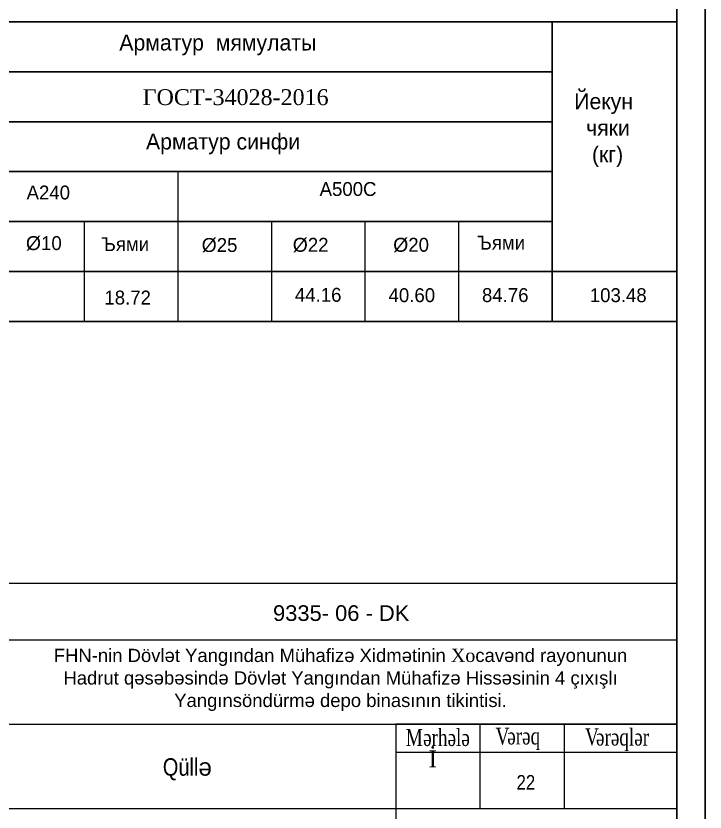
# Model space of a CAD drawing. Header units: millimetres. Extents: x -149347 to 251215, y -2929184 to -2541447.
# Drawn here: x 94474 to 106266, y -2610012 to -2596389 of the extents above; entities that cross this region are included whole.
import ezdxf

# ---------------------------------------------------------------- set-up
doc = ezdxf.new("R2010")
doc.units = ezdxf.units.MM
for name, color, linetype, lineweight in [('A-Wall', 7, 'Continuous', 30), ('APS_MADEIRA', 35, 'Continuous', 15), ('Text blocks_Ном._пера__1', 7, 'Continuous', 15), ('перегородка', 130, 'Continuous', 20)]:
    doc.layers.add(name, color=color, linetype=linetype, lineweight=lineweight)
doc.styles.add('400', font='times.ttf', dxfattribs={"width": 0.75, "height": 300})
doc.styles.add('A3_Times_AzLat', font='A3TI(LA).TTF')
doc.styles.add('Arial', font='arial.ttf')
doc.styles.add('style6', font='ARIALN.TTF', dxfattribs={"height": 300})
doc.styles.add('Times New  Roman', font='times.ttf')
doc.styles.add('Times New Roman', font='times.ttf')

# ---------------------------------------------------------------- blocks, each defined once
blk = doc.blocks.new('mekteb')
at = {"color": 0, "lineweight": 25}
blk.add_line((139843, -1821466), (139843, -1849866), dxfattribs=at)
at = {"color": 0, "lineweight": 25, "ltscale": 15}
blk.add_line((139343, -1849366), (139343, -1821966), dxfattribs=at)
at = {"linetype": 'Continuous', "lineweight": 15}
for p, q in [((120843, -1844866), (139343, -1844866)), ((120843, -1846366), (139343, -1846366)), ((135843, -1847866), (135843, -1846366)), ((137343, -1847866), (137343, -1846366)), ((134343, -1846866), (139343, -1846866)), ((120843, -1847866), (139343, -1847866))]:
    blk.add_line(p, q, dxfattribs=at)
for points in [[(120843, -1849366), (139343, -1849366), (139343, -1843866), (120843, -1843866)], [(134343, -1849366), (139343, -1849366), (139343, -1846366), (134343, -1846366)]]:
    blk.add_lwpolyline(points, close=True, dxfattribs=at)
at = {"lineweight": 25, "ltscale": 15, "style": '400', "width": 0.75}
for s, p in [(' M', (134437, -1846755)), ('ərhələ', (134831, -1846755)), ('V', (136119, -1846732)), ('ərəq', (136326, -1846728)), ('   V', (137454, -1846743)), ('ərəqlər', (137904, -1846747))]:
    blk.add_text(s, height=300, dxfattribs=at).set_placement(p)
at = {"lineweight": 25, "ltscale": 15, "insert": (134926, -1846834), "char_height": 707.62, "width": 10102.13, "attachment_point": 1, "style": 'Times New Roman'}
blk.add_mtext('{\\fTimes New Roman|b0|i0|c238|p18;\\H0.42397x;İ\\fTimes New Roman|b0|i0|c186|p18;\\H2.3586x;      }', dxfattribs=at)
at = {"lineweight": 25, "insert": (130203, -1846973), "char_height": 310, "width": 5486.13, "attachment_point": 1, "style": 'style6'}
blk.add_mtext('{\\C0;Q\\fArial Narrow|b0|i0|c238|p34;üll\\fArial|b0|i0|c0|p34;ə}', dxfattribs=at)
at = {"layer": 'Text blocks_Ном._пера__1', "linetype": 'Continuous', "lineweight": 25, "insert": (128266, -1845580), "char_height": 235, "width": 10191.85, "attachment_point": 4, "line_spacing_factor": 1.021551, "style": 'Arial'}
blk.add_mtext('\\pxqc;{\\fArial|b0|i0|c238|p34;\\C256;FHN-nin Dövlət Yangından Mühafizə Xidmətinin \\fTimes New Roman|b0|i0|c204|p18;Xo\\fArial|b0|i0|c238|p34;cavənd rayonunun Hadrut qəsəbəsində Dövlət Yangından Mühafizə Hissəsinin 4 çıxışlı Yangınsöndürmə depo binasının tikintisi.}', dxfattribs=at)
at = {"layer": 'перегородка', "lineweight": 30, "insert": (132162, -1844536), "char_height": 441.245, "width": 6524.89, "attachment_point": 7, "style": 'Arial'}
blk.add_mtext('{\\fArial|b0|i0|c238|p34;\\H0.63158x;\\C7;9335\\fArial|b0|i0|c204|p34;- \\fArial|b0|i0|c238|p34;06\\fArial|b0|i0|c204|p34; - DK}', dxfattribs=at)

msp = doc.modelspace()

# ---------------------------------------------------------------- linework, layer by layer
at = {"ltscale": 3}
for p, q in [((105785.04595, -2596490.34927), (87978.78491, -2596490.34927)), ((103649.47066, -2596490.34927), (103649.47066, -2601615.41075)), ((103649.47066, -2597344.26017), (92463.49302, -2597344.26017)), ((103649.47066, -2598198.49029), (92463.49302, -2598198.49029)), ((103649.47066, -2599052.72041), (92463.49302, -2599052.72041)), ((103649.47066, -2599906.95052), (92463.49302, -2599906.95052)), ((105785.04595, -2600761.18064), (87978.78491, -2600761.18064)), ((105785.04595, -2601615.41075), (87978.78491, -2601615.41075))]:
    msp.add_line(p, q, dxfattribs=at)
at = {"layer": 'APS_MADEIRA', "color": 7, "lineweight": 15, "ltscale": 25}
for p, q in [((97242.74479, -2599052.72041), (97242.74479, -2601615.41075)), ((95641.06332, -2599906.95052), (95641.06332, -2601615.41075)), ((98844.42626, -2599906.95052), (98844.42626, -2601615.41075)), ((100446.10773, -2599906.95052), (100446.10773, -2601615.41075)), ((102047.78919, -2599906.95052), (102047.78919, -2601615.41075)), ((103649.47066, -2599906.95052), (103649.47066, -2601615.41075))]:
    msp.add_line(p, q, dxfattribs=at)

# ---------------------------------------------------------------- block references
at = {"lineweight": 15, "xscale": 0.962501317234829, "yscale": 0.962501317234829, "zscale": 0.962501317234829}
msp.add_blockref('mekteb', (-28332.96186, -831377.23794), dxfattribs=at)

# ---------------------------------------------------------------- texts
at = {"color": 0, "lineweight": 0, "attachment_point": 1}
for s, insert, char_height, width, style in [('Арматур  мямулаты', (96242.84937, -2596708.54859), 272, 8275.466212, 'A3_Times_AzLat'), ('ГOCT-34028-2016', (96642.58366, -2597642.88533), 272, 8275.466212, 'Times New  Roman'), (' Йекун \\P   чяки\\P    (кг)', (103926.64417, -2597713.87804), 272, 5180.7666075, 'A3_Times_AzLat'), ('Арматур синфи', (96699.34529, -2598402.34482), 272, 8275.466212, 'A3_Times_AzLat'), ('     А240', (94214.27079, -2599291.59945), 238, 8275.466212, 'A3_Times_AzLat'), ('     A500C', (99228.3456, -2599231.61215), 238, 8275.466212, 'A3_Times_AzLat'), ('{\\fArial|b0|i0|c204|p32;Ø}10  ', (94645.07122, -2600157.24784), 238, 9423.318476, 'A3_Times_AzLat'), (' Ъями', (95843.40981, -2600174.81408), 238, 8275.466212, 'A3_Times_AzLat'), ('{\\fArial|b0|i0|c204|p32;Ø}25  ', (97651.55695, -2600189.87321), 238, 9423.318476, 'A3_Times_AzLat'), ('{\\fArial|b0|i0|c204|p32;Ø}22 ', (99209.99639, -2600186.24243), 238, 9423.318476, 'A3_Times_AzLat'), ('{\\fArial|b0|i0|c204|p32;Ø}20 ', (100929.3433, -2600186.24243), 238, 9423.318476, 'A3_Times_AzLat'), (' {\\H0.74297x;Ъями}', (102246.24422, -2600149.91367), 320.3362935, 8275.466212, 'A3_Times_AzLat')]:
    msp.add_mtext(s, dxfattribs=dict(at, insert=insert, char_height=char_height, width=width, style=style))
at = {"lineweight": 9, "insert": (100272.44989, -2609378.7031), "char_height": 250, "width": 17644.4094353, "attachment_point": 1, "style": 'style6'}
msp.add_mtext('\\pxi11.072,t28.072;{\\fArial Narrow|b0|i0|c238|p34;22}', dxfattribs=at)
at = {"layer": 'A-Wall', "color": 0, "char_height": 238, "width": 19879.9205725, "attachment_point": 2, "style": 'A3_Times_AzLat'}
for s, insert in [('18.72', (96385.55692, -2601089.23374)), ('44.16', (99645.75283, -2601042.00938)), ('40.60', (101248.39464, -2601048.57244)), ('84.76', (102846.93898, -2601046.87443)), ('103.48', (104780.45798, -2601048.47105))]:
    msp.add_mtext(s, dxfattribs=dict(at, insert=insert))

doc.saveas('drawing.dxf')
